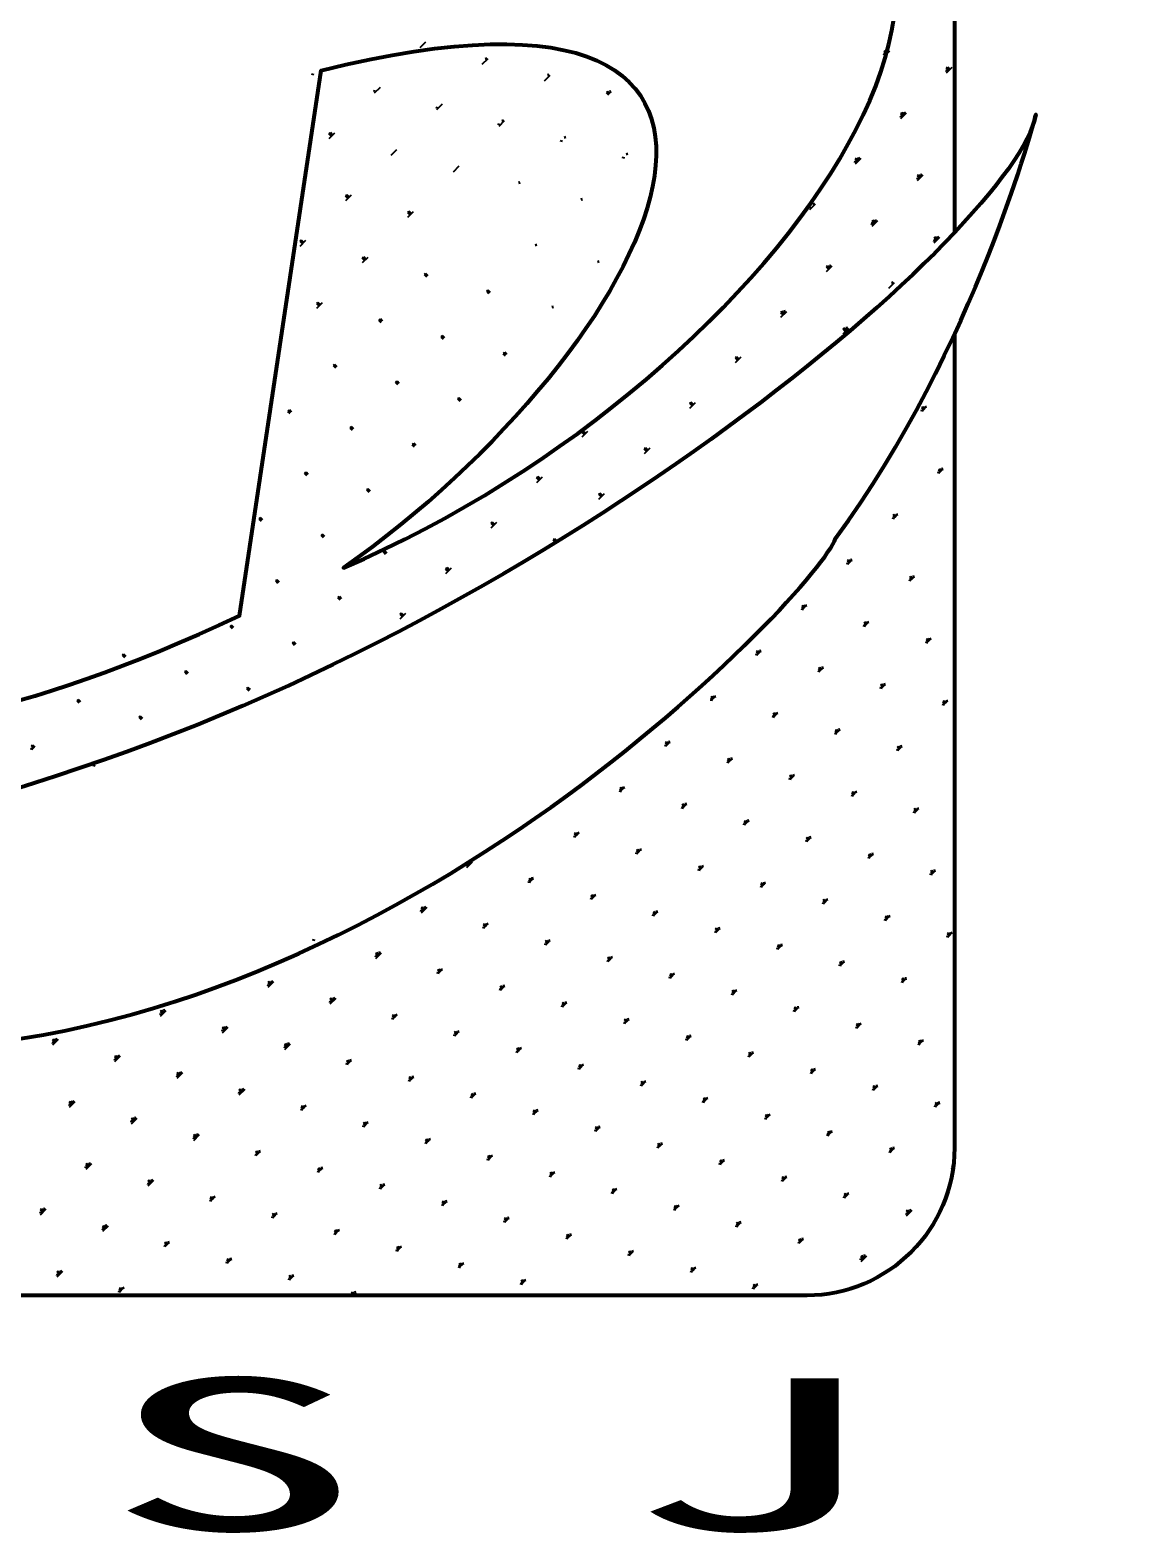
# Model space of a CAD drawing. Extents: x 54907 to 703237, y -798661 to -546661.
# Drawn here: x 250323 to 251933, y -740946 to -738738 of the extents above; entities that cross this region are included whole.
import ezdxf

# ---------------------------------------------------------------- set-up
doc = ezdxf.new("R2010")
doc.units = 0
doc.header["$LTSCALE"] = 1000
doc.header["$MEASUREMENT"] = 0
doc.layers.add('PUB_TITLE', color=4, linetype='Continuous')
doc.styles.add('STYLE1', font='simhei.ttf', dxfattribs={"width": 0.8})

msp = doc.modelspace()

# ---------------------------------------------------------------- linework, layer by layer
at = {"layer": 'PUB_TITLE', "color": 4}
for p, q in [((250895.2, -738763.8), (250903.6, -738755.5)), ((250986.5, -738788.3), (250994.9, -738779.9)), ((250992.8, -738782), (250991.8, -738778.4)), ((251578.6, -738774.8), (251575, -738773.9)), ((251579.7, -738773.8), (251576.3, -738770.5)), ((251580.7, -738772.8), (251576.6, -738768.6)), ((251581.8, -738771.7), (251578.4, -738768.4)), ((251579.6, -738773.9), (251584.9, -738768.6)), ((251582.8, -738770.7), (251581.8, -738767)), ((250739.2, -738804.1), (250735.6, -738803.1)), ((251077.8, -738812.7), (251086.1, -738804.4)), ((251084.1, -738806.5), (251083.1, -738802.8)), ((251669.9, -738799.3), (251666.3, -738798.3)), ((251671, -738798.3), (251667.6, -738794.9)), ((251672, -738797.2), (251667.8, -738793)), ((251667.8, -738801.4), (251676.2, -738793)), ((251673.1, -738796.2), (251669.7, -738792.8)), ((250830.5, -738828.6), (250826.8, -738827.6)), ((250828.4, -738830.6), (250836.8, -738822.3)), ((251173.2, -738833), (251169.1, -738828.8)), ((251174.3, -738832), (251170.9, -738828.6)), ((251175.3, -738830.9), (251174.4, -738827.3)), ((250919.7, -738855.1), (250928, -738846.7)), ((251172.2, -738834.1), (251168.9, -738830.7)), ((250921.8, -738853), (250918.1, -738852)), ((251011, -738879.6), (251019.3, -738871.2)), ((251017.2, -738873.3), (251016.3, -738869.6)), ((251603.1, -738866.1), (251599.4, -738865.1)), ((251604.1, -738865.1), (251600.8, -738861.7)), ((251605.2, -738864), (251601, -738859.9)), ((251601, -738868.2), (251609.4, -738859.9)), ((251606.2, -738863), (251602.9, -738859.6)), ((251607.3, -738861.9), (251606.3, -738858.3)), ((250764.7, -738894.3), (250761.4, -738891)), ((250765.8, -738893.3), (250761.6, -738889.1)), ((250761.6, -738897.5), (250769.9, -738889.1)), ((250766.8, -738892.2), (250763.5, -738888.9)), ((251013.1, -738877.5), (251009.4, -738876.5)), ((251108.5, -738897.8), (251107.5, -738894.1)), ((250852.9, -738921.9), (250861.2, -738913.6)), ((251104.3, -738901.9), (251100.7, -738901)), ((250944.1, -738946.4), (250952.5, -738938)), ((251195.6, -738926.4), (251192, -738925.4)), ((251199.8, -738922.2), (251198.8, -738918.6)), ((251536.3, -738932.9), (251532.6, -738932)), ((251537.3, -738931.9), (251534, -738928.6)), ((251538.4, -738930.9), (251534.2, -738926.7)), ((251534.2, -738935), (251542.5, -738926.7)), ((251539.4, -738929.8), (251536.1, -738926.5)), ((251540.5, -738928.8), (251539.5, -738925.1)), ((251041.7, -738964.6), (251040.7, -738960.9)), ((251627.6, -738957.4), (251623.9, -738956.4)), ((251628.6, -738956.4), (251625.3, -738953)), ((251629.6, -738955.3), (251625.5, -738951.1)), ((251625.5, -738959.5), (251633.8, -738951.1)), ((251630.7, -738954.3), (251627.3, -738950.9)), ((251631.7, -738953.2), (251630.8, -738949.6)), ((250789.2, -738985.6), (250785.8, -738982.3)), ((250790.2, -738984.6), (250786, -738980.4)), ((250786, -738988.7), (250794.4, -738980.4)), ((250791.3, -738983.5), (250787.9, -738980.2)), ((250881.5, -739009), (250877.3, -739004.8)), ((250877.3, -739013.2), (250885.7, -739004.8)), ((250882.5, -739008), (250879.2, -739004.6)), ((251133, -738989), (251132, -738985.4)), ((251469.5, -738999.8), (251465.8, -738998.8)), ((251467.4, -739001.9), (251475.7, -738993.5)), ((251473.6, -738995.6), (251472.7, -738991.9)), ((250880.5, -739010.1), (250877.1, -739006.7)), ((251560.7, -739024.2), (251557.1, -739023.2)), ((251561.8, -739023.2), (251558.4, -739019.8)), ((251562.8, -739022.1), (251558.6, -739018)), ((251558.6, -739026.3), (251567, -739018)), ((251563.9, -739021.1), (251560.5, -739017.7)), ((251564.9, -739020), (251563.9, -739016.4)), ((250722.4, -739052.4), (250719, -739049.1)), ((250723.4, -739051.4), (250719.2, -739047.2)), ((250719.2, -739055.6), (250727.6, -739047.2)), ((250724.4, -739050.3), (250721.1, -739047)), ((251652, -739048.7), (251648.4, -739047.7)), ((251653.1, -739047.6), (251649.7, -739044.3)), ((251654.1, -739046.6), (251649.9, -739042.4)), ((251649.9, -739050.8), (251658.3, -739042.4)), ((251655.1, -739045.5), (251651.8, -739042.2)), ((251656.2, -739044.5), (251655.2, -739040.9)), ((250814.7, -739075.8), (250810.5, -739071.7)), ((250810.5, -739080), (250818.9, -739071.7)), ((250815.7, -739074.8), (250812.4, -739071.5)), ((251066.1, -739055.9), (251065.2, -739052.2)), ((250813.6, -739076.9), (250810.3, -739073.6)), ((251157.4, -739080.3), (251156.5, -739076.7)), ((251495, -739090), (251491.6, -739086.7)), ((251496, -739089), (251491.8, -739084.8)), ((251491.8, -739093.1), (251500.2, -739084.8)), ((251497, -739087.9), (251493.7, -739084.6)), ((251498.1, -739086.9), (251497.1, -739083.2)), ((250904.9, -739101.3), (250901.6, -739098)), ((250906, -739100.3), (250901.8, -739096.1)), ((250907, -739099.3), (250903.7, -739095.9)), ((251583.1, -739117.6), (251591.5, -739109.2)), ((251589.4, -739111.3), (251588.4, -739107.7)), ((250996.2, -739125.8), (250992.9, -739122.5)), ((250997.2, -739124.8), (250993.1, -739120.6)), ((250998.3, -739123.7), (250994.9, -739120.4)), ((250746.8, -739143.7), (250743.5, -739140.4)), ((250747.9, -739142.7), (250743.7, -739138.5)), ((250743.7, -739146.8), (250752, -739138.5)), ((250748.9, -739141.6), (250745.6, -739138.3)), ((251090.6, -739147.1), (251089.6, -739143.5)), ((251428.1, -739156.8), (251424.8, -739153.5)), ((251429.2, -739155.8), (251425, -739151.6)), ((251425, -739160), (251433.4, -739151.6)), ((251430.2, -739154.7), (251426.9, -739151.4)), ((251431.3, -739153.7), (251430.3, -739150)), ((250838.1, -739168.2), (250834.8, -739164.8)), ((250839.1, -739167.1), (250835, -739163)), ((250840.2, -739166.1), (250836.8, -739162.7)), ((251519.4, -739181.3), (251516.1, -739177.9)), ((251520.5, -739180.2), (251516.3, -739176.1)), ((251516.3, -739184.4), (251524.6, -739176.1)), ((251521.5, -739179.2), (251518.2, -739175.8)), ((251522.5, -739178.1), (251521.6, -739174.5)), ((250929.4, -739192.6), (250926, -739189.3)), ((250930.4, -739191.6), (250926.2, -739187.4)), ((250931.5, -739190.5), (250928.1, -739187.2)), ((251020.7, -739217.1), (251017.3, -739213.7)), ((251021.7, -739216), (251017.5, -739211.9)), ((251022.7, -739215), (251019.4, -739211.7)), ((251361.3, -739223.6), (251358, -739220.3)), ((251362.4, -739222.6), (251358.2, -739218.4)), ((251358.2, -739226.8), (251366.5, -739218.4)), ((251363.4, -739221.6), (251360.1, -739218.2)), ((250771.3, -739235), (250767.9, -739231.7)), ((250772.3, -739233.9), (250768.1, -739229.8)), ((250773.4, -739232.9), (250770, -739229.6)), ((250862.6, -739259.5), (250859.2, -739256.1)), ((250863.6, -739258.4), (250859.4, -739254.2)), ((250864.6, -739257.4), (250861.3, -739254)), ((250953.8, -739283.9), (250950.5, -739280.6)), ((250954.9, -739282.9), (250950.7, -739278.7)), ((250955.9, -739281.8), (250952.6, -739278.5)), ((251294.5, -739290.5), (251291.2, -739287.1)), ((251295.5, -739289.4), (251291.4, -739285.2)), ((251291.4, -739293.6), (251299.7, -739285.2)), ((251296.6, -739288.4), (251293.2, -739285)), ((251636.2, -739296), (251632, -739291.8)), ((251637.2, -739294.9), (251633.9, -739291.6)), ((251638.3, -739293.9), (251637.3, -739290.2)), ((250704.4, -739301.8), (250701.1, -739298.5)), ((250705.5, -739300.8), (250701.3, -739296.6)), ((250706.5, -739299.7), (250703.2, -739296.4)), ((251634.1, -739298.1), (251630.5, -739297.1)), ((251635.2, -739297), (251631.8, -739293.7)), ((250795.7, -739326.3), (250792.4, -739322.9)), ((250796.8, -739325.2), (250792.6, -739321.1)), ((250797.8, -739324.2), (250794.5, -739320.8)), ((251136.4, -739332.8), (251133.1, -739329.5)), ((251137.4, -739331.8), (251133.3, -739327.6)), ((251133.3, -739336), (251141.6, -739327.6)), ((251138.5, -739330.7), (251135.1, -739327.4)), ((250887, -739350.7), (250883.7, -739347.4)), ((250888.1, -739349.7), (250883.9, -739345.5)), ((250889.1, -739348.6), (250885.8, -739345.3)), ((251227.7, -739357.3), (251224.3, -739353.9)), ((251228.7, -739356.2), (251224.5, -739352.1)), ((251224.5, -739360.4), (251232.9, -739352.1)), ((251229.8, -739355.2), (251226.4, -739351.9)), ((250728.9, -739393.1), (250725.6, -739389.8)), ((250730, -739392.1), (250725.8, -739387.9)), ((250731, -739391), (250727.7, -739387.7)), ((251069.6, -739399.6), (251066.2, -739396.3)), ((251070.6, -739398.6), (251066.4, -739394.4)), ((251066.4, -739402.8), (251074.8, -739394.4)), ((251071.7, -739397.6), (251068.3, -739394.2)), ((251658.6, -739389.3), (251654.9, -739388.4)), ((251659.6, -739388.3), (251656.3, -739385)), ((251660.7, -739387.3), (251656.5, -739383.1)), ((251661.7, -739386.2), (251658.4, -739382.9)), ((251662.7, -739385.2), (251661.8, -739381.5)), ((250820.2, -739417.6), (250816.8, -739414.2)), ((250821.2, -739416.5), (250817.1, -739412.3)), ((250822.3, -739415.5), (250818.9, -739412.1)), ((251160.8, -739424.1), (251157.5, -739420.8)), ((251161.9, -739423.1), (251157.7, -739418.9)), ((251157.7, -739427.2), (251166.1, -739418.9)), ((251162.9, -739422), (251159.6, -739418.7)), ((250662.1, -739459.9), (250658.7, -739456.6)), ((250663.1, -739458.9), (250659, -739454.7)), ((250664.2, -739457.8), (250660.8, -739454.5)), ((251002.7, -739466.5), (250999.4, -739463.1)), ((251003.8, -739465.4), (250999.6, -739461.2)), ((250999.6, -739469.6), (251008, -739461.2)), ((251004.8, -739464.4), (251001.5, -739461)), ((251591.7, -739456.2), (251588.1, -739455.2)), ((251592.8, -739455.1), (251589.5, -739451.8)), ((251593.8, -739454.1), (251589.7, -739449.9)), ((251594.9, -739453), (251591.5, -739449.7)), ((251595.9, -739452), (251594.9, -739448.3)), ((250753.4, -739484.4), (250750, -739481)), ((250754.4, -739483.3), (250750.2, -739479.2)), ((250755.5, -739482.3), (250752.1, -739478.9)), ((251094, -739490.9), (251090.7, -739487.6)), ((251095.1, -739489.9), (251090.9, -739485.7)), ((251090.9, -739494.1), (251099.2, -739485.7)), ((251096.1, -739488.8), (251092.8, -739485.5)), ((251679.7, -739479.7), (251679.4, -739479.6)), ((250844.6, -739508.8), (250841.3, -739505.5)), ((250845.7, -739507.8), (250841.5, -739503.6)), ((250846.7, -739506.7), (250843.4, -739503.4)), ((250935.9, -739533.3), (250932.6, -739530)), ((250937, -739532.2), (250932.8, -739528.1)), ((250932.8, -739536.4), (250941.1, -739528.1)), ((250938, -739531.2), (250934.7, -739527.9)), ((251524.9, -739523), (251521.3, -739522)), ((251526, -739521.9), (251522.6, -739518.6)), ((251527, -739520.9), (251522.8, -739516.7)), ((251528.1, -739519.9), (251524.7, -739516.5)), ((251529.1, -739518.8), (251528.1, -739515.2)), ((250686.5, -739551.2), (250683.2, -739547.9)), ((250687.6, -739550.2), (250683.4, -739546)), ((250688.6, -739549.1), (250685.3, -739545.8)), ((251616.2, -739547.4), (251612.6, -739546.5)), ((251617.2, -739546.4), (251613.9, -739543.1)), ((251618.3, -739545.4), (251614.1, -739541.2)), ((251619.3, -739544.3), (251616, -739541)), ((251620.4, -739543.3), (251619.4, -739539.6)), ((250777.8, -739575.7), (250774.5, -739572.3)), ((250778.9, -739574.6), (250774.7, -739570.4)), ((250779.9, -739573.6), (250776.6, -739570.2)), ((250869.1, -739600.1), (250865.8, -739596.8)), ((250870.1, -739599.1), (250866, -739594.9)), ((250866, -739603.2), (250874.3, -739594.9)), ((250871.2, -739598), (250867.9, -739594.7)), ((251458.1, -739589.8), (251454.5, -739588.8)), ((251459.1, -739588.8), (251455.8, -739585.4)), ((251460.2, -739587.7), (251456, -739583.5)), ((251461.2, -739586.7), (251457.9, -739583.3)), ((251462.3, -739585.6), (251461.3, -739582)), ((250619.7, -739618), (250616.4, -739614.7)), ((250620.8, -739617), (250616.6, -739612.8)), ((250621.8, -739615.9), (250618.5, -739612.6)), ((251549.4, -739614.3), (251545.7, -739613.3)), ((251550.4, -739613.2), (251547.1, -739609.9)), ((251551.5, -739612.2), (251547.3, -739608)), ((251552.5, -739611.1), (251549.2, -739607.8)), ((251553.6, -739610.1), (251552.6, -739606.4)), ((250711, -739642.5), (250707.7, -739639.1)), ((250712, -739641.4), (250707.9, -739637.3)), ((250713.1, -739640.4), (250709.8, -739637)), ((251640.7, -739638.7), (251637, -739637.7)), ((251641.7, -739637.7), (251638.4, -739634.3)), ((251642.8, -739636.6), (251638.6, -739632.5)), ((251643.8, -739635.6), (251640.5, -739632.2)), ((251644.8, -739634.5), (251643.9, -739630.9)), ((250461.6, -739660.4), (250458.3, -739657)), ((250462.7, -739659.3), (250458.5, -739655.2)), ((250463.7, -739658.3), (250460.4, -739655)), ((251391.3, -739656.6), (251387.6, -739655.6)), ((251392.3, -739655.6), (251389, -739652.2)), ((251393.4, -739654.5), (251389.2, -739650.4)), ((251394.4, -739653.5), (251391.1, -739650.2)), ((251395.5, -739652.5), (251394.5, -739648.8)), ((250552.9, -739684.8), (250549.6, -739681.5)), ((250553.9, -739683.8), (250549.8, -739679.6)), ((250555, -739682.8), (250551.6, -739679.4)), ((251482.6, -739681.1), (251478.9, -739680.1)), ((251483.6, -739680), (251480.3, -739676.7)), ((251484.7, -739679), (251480.5, -739674.8)), ((251485.7, -739678), (251482.4, -739674.6)), ((251486.7, -739676.9), (251485.8, -739673.3)), ((250644.2, -739709.3), (250640.8, -739706)), ((250645.2, -739708.3), (250641, -739704.1)), ((250646.3, -739707.2), (250642.9, -739703.9)), ((251573.8, -739705.5), (251570.2, -739704.6)), ((251574.9, -739704.5), (251571.5, -739701.2)), ((251575.9, -739703.5), (251571.8, -739699.3)), ((251577, -739702.4), (251573.6, -739699.1)), ((251578, -739701.4), (251577, -739697.7)), ((250394.8, -739727.2), (250391.5, -739723.9)), ((250395.8, -739726.2), (250391.7, -739722)), ((250396.9, -739725.1), (250393.5, -739721.8)), ((251324.5, -739723.4), (251320.8, -739722.5)), ((251325.5, -739722.4), (251322.2, -739719.1)), ((251326.5, -739721.4), (251322.4, -739717.2)), ((251327.6, -739720.3), (251324.3, -739717)), ((251328.6, -739719.3), (251327.7, -739715.6)), ((251665.1, -739730), (251661.5, -739729)), ((251666.2, -739729), (251662.8, -739725.6)), ((251667.2, -739727.9), (251663, -739723.7)), ((251668.3, -739726.9), (251664.9, -739723.5)), ((251669.3, -739725.8), (251668.3, -739722.2)), ((250486.1, -739751.7), (250482.7, -739748.3)), ((250487.1, -739750.6), (250482.9, -739746.4)), ((250488.2, -739749.6), (250484.8, -739746.2)), ((251415.7, -739747.9), (251412.1, -739746.9)), ((251416.8, -739746.9), (251413.4, -739743.5)), ((251417.8, -739745.8), (251413.7, -739741.6)), ((251418.9, -739744.8), (251415.5, -739741.4)), ((251419.9, -739743.7), (251418.9, -739740.1)), ((251507, -739772.4), (251503.4, -739771.4)), ((251508.1, -739771.3), (251504.7, -739768)), ((251509.1, -739770.3), (251504.9, -739766.1)), ((251510.2, -739769.2), (251506.8, -739765.9)), ((251511.2, -739768.2), (251510.2, -739764.5)), ((250326.9, -739795.1), (250323.3, -739794.1)), ((250328, -739794), (250324.6, -739790.7)), ((250329, -739793), (250324.8, -739788.8)), ((250330.1, -739791.9), (250326.7, -739788.6)), ((251257.6, -739790.3), (251254, -739789.3)), ((251258.7, -739789.2), (251255.3, -739785.9)), ((251259.7, -739788.2), (251255.6, -739784)), ((251260.8, -739787.1), (251257.4, -739783.8)), ((251261.8, -739786.1), (251260.8, -739782.4)), ((251598.3, -739796.8), (251594.6, -739795.8)), ((251599.3, -739795.8), (251596, -739792.4)), ((251600.4, -739794.7), (251596.2, -739790.6)), ((251601.4, -739793.7), (251598.1, -739790.4)), ((251602.5, -739792.6), (251601.5, -739789)), ((250418.2, -739819.5), (250414.6, -739818.5)), ((250416.4, -739815.6), (250415.9, -739815.1)), ((250417.9, -739815.1), (250416.1, -739813.3)), ((250419.5, -739814.5), (250418, -739813.1)), ((251348.9, -739814.7), (251345.3, -739813.8)), ((251350, -739813.7), (251346.6, -739810.3)), ((251351, -739812.6), (251346.8, -739808.5)), ((251352.1, -739811.6), (251348.7, -739808.3)), ((251353.1, -739810.6), (251352.1, -739806.9)), ((251440.2, -739839.2), (251436.5, -739838.2)), ((251441.2, -739838.1), (251437.9, -739834.8)), ((251442.3, -739837.1), (251438.1, -739832.9)), ((251443.3, -739836.1), (251440, -739832.7)), ((251444.4, -739835), (251443.4, -739831.4)), ((251190.8, -739857.1), (251187.2, -739856.1)), ((251191.9, -739856), (251188.5, -739852.7)), ((251192.9, -739855), (251188.7, -739850.8)), ((251194, -739854), (251190.6, -739850.6)), ((251195, -739852.9), (251194, -739849.3)), ((251531.5, -739863.6), (251527.8, -739862.7)), ((251532.5, -739862.6), (251529.2, -739859.3)), ((251533.6, -739861.6), (251529.4, -739857.4)), ((251534.6, -739860.5), (251531.3, -739857.2)), ((251535.7, -739859.5), (251534.7, -739855.8)), ((251282.1, -739881.6), (251278.4, -739880.6)), ((251283.1, -739880.5), (251279.8, -739877.2)), ((251284.2, -739879.5), (251280, -739875.3)), ((251285.2, -739878.4), (251281.9, -739875.1)), ((251286.3, -739877.4), (251285.3, -739873.7)), ((251622.8, -739888.1), (251619.1, -739887.1)), ((251623.8, -739887.1), (251620.5, -739883.7)), ((251624.8, -739886), (251620.7, -739881.8)), ((251625.9, -739885), (251622.6, -739881.6)), ((251626.9, -739883.9), (251626, -739880.3)), ((251373.4, -739906), (251369.7, -739905)), ((251374.4, -739905), (251371.1, -739901.6)), ((251375.5, -739903.9), (251371.3, -739899.7)), ((251376.5, -739902.9), (251373.2, -739899.5)), ((251377.6, -739901.8), (251376.6, -739898.2)), ((251124, -739923.9), (251120.3, -739922.9)), ((251125, -739922.9), (251121.7, -739919.5)), ((251126.1, -739921.8), (251121.9, -739917.6)), ((251127.1, -739920.8), (251123.8, -739917.4)), ((251128.2, -739919.7), (251127.2, -739916.1)), ((251464.7, -739930.5), (251461, -739929.5)), ((251465.7, -739929.4), (251462.4, -739926.1)), ((251466.7, -739928.4), (251462.6, -739924.2)), ((251467.8, -739927.3), (251464.4, -739924)), ((251468.8, -739926.3), (251467.9, -739922.6)), ((251215.3, -739948.4), (251211.6, -739947.4)), ((251216.3, -739947.3), (251213, -739944)), ((251217.4, -739946.3), (251213.2, -739942.1)), ((251218.4, -739945.2), (251215.1, -739941.9)), ((251219.5, -739944.2), (251218.5, -739940.5)), ((251555.9, -739954.9), (251552.3, -739953.9)), ((251557, -739953.9), (251553.6, -739950.5)), ((251558, -739952.8), (251553.8, -739948.7)), ((251559.1, -739951.8), (251555.7, -739948.5)), ((251560.1, -739950.7), (251559.1, -739947.1)), ((250965.9, -739966.3), (250962.2, -739965.3)), ((250963.8, -739968.4), (250972.2, -739960)), ((250966.9, -739965.2), (250963.9, -739962.2)), ((250968, -739964.2), (250965.2, -739961.4)), ((250969, -739963.1), (250966.5, -739960.6)), ((250970.1, -739962.1), (250969.2, -739958.9)), ((251306.6, -739972.8), (251302.9, -739971.9)), ((251307.6, -739971.8), (251304.3, -739968.4)), ((251308.6, -739970.7), (251304.5, -739966.6)), ((251309.7, -739969.7), (251306.3, -739966.4)), ((251310.7, -739968.7), (251309.8, -739965)), ((251648.3, -739978.3), (251644.9, -739975)), ((251649.3, -739977.3), (251645.1, -739973.1)), ((251650.4, -739976.3), (251647, -739972.9)), ((251651.4, -739975.2), (251650.4, -739971.6)), ((251057.2, -739990.7), (251053.5, -739989.8)), ((251058.2, -739989.7), (251054.9, -739986.4)), ((251059.3, -739988.6), (251055.1, -739984.5)), ((251060.3, -739987.6), (251057, -739984.3)), ((251061.4, -739986.6), (251060.4, -739982.9)), ((251397.8, -739997.3), (251394.2, -739996.3)), ((251398.9, -739996.2), (251395.5, -739992.9)), ((251399.9, -739995.2), (251395.7, -739991)), ((251401, -739994.2), (251397.6, -739990.8)), ((251402, -739993.1), (251401, -739989.5)), ((251647.2, -739979.4), (251643.6, -739978.4)), ((251148.5, -740015.2), (251144.8, -740014.2)), ((251149.5, -740014.1), (251146.2, -740010.8)), ((251150.5, -740013.1), (251146.4, -740008.9)), ((251151.6, -740012.1), (251148.2, -740008.7)), ((251152.6, -740011), (251151.7, -740007.4)), ((251489.1, -740021.7), (251485.5, -740020.8)), ((251490.2, -740020.7), (251486.8, -740017.4)), ((251491.2, -740019.7), (251487, -740015.5)), ((251492.2, -740018.6), (251488.9, -740015.3)), ((251493.3, -740017.6), (251492.3, -740013.9)), ((250899.1, -740033.1), (250895.4, -740032.1)), ((250900.1, -740032.1), (250896.8, -740028.7)), ((250901.2, -740031), (250897, -740026.8)), ((250897, -740035.2), (250905.3, -740026.8)), ((250902.2, -740030), (250898.9, -740026.6)), ((250903.2, -740028.9), (250902.3, -740025.3)), ((251239.7, -740039.7), (251236.1, -740038.7)), ((251240.8, -740038.6), (251237.4, -740035.3)), ((251241.8, -740037.6), (251237.6, -740033.4)), ((251242.9, -740036.5), (251239.5, -740033.2)), ((251243.9, -740035.5), (251242.9, -740031.8)), ((251581.4, -740045.2), (251578.1, -740041.8)), ((251582.5, -740044.1), (251578.3, -740039.9)), ((251583.5, -740043.1), (251580.2, -740039.7)), ((251584.6, -740042), (251583.6, -740038.4)), ((250990.4, -740057.6), (250986.7, -740056.6)), ((250991.4, -740056.5), (250988.1, -740053.2)), ((250992.4, -740055.5), (250988.3, -740051.3)), ((250993.5, -740054.4), (250990.1, -740051.1)), ((250994.5, -740053.4), (250993.6, -740049.7)), ((251331, -740064.1), (251327.4, -740063.1)), ((251332.1, -740063.1), (251328.7, -740059.7)), ((251333.1, -740062), (251328.9, -740057.8)), ((251334.1, -740061), (251330.8, -740057.6)), ((251335.2, -740059.9), (251334.2, -740056.3)), ((251580.4, -740046.2), (251576.7, -740045.2)), ((251673.8, -740068.6), (251669.6, -740064.4)), ((251674.8, -740067.5), (251671.5, -740064.2)), ((251675.9, -740066.5), (251674.9, -740062.8)), ((250741, -740075.5), (250737.3, -740074.5)), ((251081.6, -740082), (251078, -740081)), ((251082.7, -740081), (251079.3, -740077.6)), ((251083.7, -740079.9), (251079.5, -740075.8)), ((251084.8, -740078.9), (251081.4, -740075.5)), ((251085.8, -740077.8), (251084.8, -740074.2)), ((251423.3, -740087.5), (251420, -740084.2)), ((251424.4, -740086.5), (251420.2, -740082.3)), ((251425.4, -740085.4), (251422.1, -740082.1)), ((251426.5, -740084.4), (251425.5, -740080.7)), ((251671.7, -740070.7), (251668, -740069.7)), ((251672.7, -740069.6), (251669.4, -740066.3)), ((250832.3, -740099.9), (250828.6, -740098.9)), ((250833.3, -740098.9), (250830, -740095.5)), ((250834.3, -740097.8), (250830.2, -740093.7)), ((250830.2, -740102), (250838.5, -740093.7)), ((250835.4, -740096.8), (250832, -740093.4)), ((250836.4, -740095.7), (250835.4, -740092.1)), ((251172.9, -740106.5), (251169.3, -740105.5)), ((251174, -740105.4), (251170.6, -740102.1)), ((251175, -740104.4), (251170.8, -740100.2)), ((251176, -740103.3), (251172.7, -740100)), ((251177.1, -740102.3), (251176.1, -740098.6)), ((251422.3, -740088.6), (251418.6, -740087.6)), ((251514.6, -740112), (251511.3, -740108.6)), ((251515.7, -740110.9), (251511.5, -740106.8)), ((251516.7, -740109.9), (251513.4, -740106.6)), ((251517.8, -740108.9), (251516.8, -740105.2)), ((250923.5, -740124.4), (250919.9, -740123.4)), ((250924.6, -740123.3), (250921.2, -740120)), ((250925.6, -740122.3), (250921.4, -740118.1)), ((250926.7, -740121.2), (250923.3, -740117.9)), ((250927.7, -740120.2), (250926.7, -740116.6)), ((251264.2, -740130.9), (251260.5, -740130)), ((251265.2, -740129.9), (251261.9, -740126.5)), ((251266.3, -740128.8), (251262.1, -740124.7)), ((251267.3, -740127.8), (251264, -740124.5)), ((251268.4, -740126.8), (251267.4, -740123.1)), ((251513.6, -740113), (251509.9, -740112)), ((251606.9, -740135.4), (251602.8, -740131.2)), ((251608, -740134.4), (251604.6, -740131)), ((251609, -740133.3), (251608.1, -740129.7)), ((250674.1, -740142.3), (250670.5, -740141.3)), ((250675.2, -740141.2), (250671.9, -740137.9)), ((250676.2, -740140.2), (250672.1, -740136)), ((250672.1, -740144.4), (250680.4, -740136)), ((250677.3, -740139.2), (250673.9, -740135.8)), ((250678.3, -740138.1), (250677.3, -740134.5)), ((251014.8, -740148.8), (251011.2, -740147.9)), ((251015.9, -740147.8), (251012.5, -740144.5)), ((251016.9, -740146.7), (251012.7, -740142.6)), ((251017.9, -740145.7), (251014.6, -740142.4)), ((251019, -740144.7), (251018, -740141)), ((251356.5, -740154.3), (251353.2, -740151)), ((251357.6, -740153.3), (251353.4, -740149.1)), ((251358.6, -740152.3), (251355.3, -740148.9)), ((251359.6, -740151.2), (251358.7, -740147.6)), ((251604.9, -740137.5), (251601.2, -740136.5)), ((251605.9, -740136.4), (251602.6, -740133.1)), ((250765.4, -740166.7), (250761.8, -740165.8)), ((250766.5, -740165.7), (250763.1, -740162.4)), ((250767.5, -740164.7), (250763.3, -740160.5)), ((250763.3, -740168.8), (250771.7, -740160.5)), ((250768.6, -740163.6), (250765.2, -740160.3)), ((250769.6, -740162.6), (250768.6, -740158.9)), ((251106.1, -740173.3), (251102.4, -740172.3)), ((251107.1, -740172.3), (251103.8, -740168.9)), ((251108.2, -740171.2), (251104, -740167)), ((251109.2, -740170.2), (251105.9, -740166.8)), ((251110.3, -740169.1), (251109.3, -740165.5)), ((251355.5, -740155.4), (251351.8, -740154.4)), ((251447.8, -740178.8), (251444.5, -740175.5)), ((251448.8, -740177.8), (251444.7, -740173.6)), ((251449.9, -740176.7), (251446.5, -740173.4)), ((251450.9, -740175.7), (251450, -740172)), ((250516, -740184.6), (250512.4, -740183.7)), ((250517.1, -740183.6), (250513.8, -740180.3)), ((250518.1, -740182.6), (250514, -740178.4)), ((250514, -740186.7), (250522.3, -740178.4)), ((250519.2, -740181.5), (250515.8, -740178.2)), ((250520.2, -740180.5), (250519.2, -740176.8)), ((250856.7, -740191.2), (250853.1, -740190.2)), ((250857.8, -740190.2), (250854.4, -740186.8)), ((250858.8, -740189.1), (250854.6, -740184.9)), ((250859.8, -740188.1), (250856.5, -740184.7)), ((250860.9, -740187), (250859.9, -740183.4)), ((251197.4, -740197.8), (251193.7, -740196.8)), ((251198.4, -740196.7), (251195.1, -740193.4)), ((251199.5, -740195.7), (251195.3, -740191.5)), ((251200.5, -740194.6), (251197.2, -740191.3)), ((251201.5, -740193.6), (251200.6, -740189.9)), ((251446.8, -740179.8), (251443.1, -740178.9)), ((251542.2, -740200.1), (251541.2, -740196.5)), ((250362.1, -740222.8), (250361.1, -740219.2)), ((250607.3, -740209.1), (250603.7, -740208.1)), ((250608.4, -740208.1), (250605, -740204.7)), ((250609.4, -740207), (250605.2, -740202.8)), ((250605.2, -740211.2), (250613.6, -740202.8)), ((250610.5, -740206), (250607.1, -740202.6)), ((250611.5, -740204.9), (250610.5, -740201.3)), ((250948, -740215.7), (250944.3, -740214.7)), ((250949, -740214.6), (250945.7, -740211.3)), ((250950.1, -740213.6), (250945.9, -740209.4)), ((250951.1, -740212.5), (250947.8, -740209.2)), ((250952.2, -740211.5), (250951.2, -740207.8)), ((251289.7, -740221.2), (251286.4, -740217.8)), ((251290.7, -740220.1), (251286.6, -740215.9)), ((251291.8, -740219.1), (251288.4, -740215.7)), ((251292.8, -740218), (251291.8, -740214.4)), ((251538, -740204.3), (251534.4, -740203.3)), ((251539.1, -740203.3), (251535.7, -740199.9)), ((251540.1, -740202.2), (251535.9, -740198)), ((251541.2, -740201.2), (251537.8, -740197.8)), ((250357.9, -740227), (250354.3, -740226)), ((250359, -740226), (250355.6, -740222.6)), ((250360, -740224.9), (250355.9, -740220.7)), ((250355.9, -740229.1), (250364.2, -740220.7)), ((250361.1, -740223.9), (250357.7, -740220.5)), ((250698.6, -740233.6), (250695, -740232.6)), ((250699.7, -740232.5), (250696.3, -740229.2)), ((250700.7, -740231.5), (250696.5, -740227.3)), ((250696.5, -740235.7), (250704.9, -740227.3)), ((250701.7, -740230.4), (250698.4, -740227.1)), ((250702.8, -740229.4), (250701.8, -740225.7)), ((251039.3, -740240.1), (251035.6, -740239.1)), ((251040.3, -740239.1), (251037, -740235.7)), ((251041.4, -740238), (251037.2, -740233.9)), ((251042.4, -740237), (251039.1, -740233.6)), ((251043.4, -740235.9), (251042.5, -740232.3)), ((251288.7, -740222.2), (251285, -740221.2)), ((251382, -740244.6), (251377.8, -740240.4)), ((251383.1, -740243.5), (251379.7, -740240.2)), ((251384.1, -740242.5), (251383.1, -740238.8)), ((251629.3, -740228.8), (251625.7, -740227.8)), ((251630.4, -740227.7), (251627, -740224.4)), ((251631.4, -740226.7), (251627.2, -740222.5)), ((251632.4, -740225.6), (251629.1, -740222.3)), ((251633.5, -740224.6), (251632.5, -740220.9)), ((250449.2, -740251.5), (250445.6, -740250.5)), ((250450.3, -740250.4), (250446.9, -740247.1)), ((250451.3, -740249.4), (250447.1, -740245.2)), ((250447.1, -740253.6), (250455.5, -740245.2)), ((250452.4, -740248.3), (250449, -740245)), ((250453.4, -740247.3), (250452.4, -740243.6)), ((250789.9, -740258), (250786.2, -740257)), ((250790.9, -740257), (250787.6, -740253.6)), ((250792, -740255.9), (250787.8, -740251.8)), ((250793, -740254.9), (250789.7, -740251.5)), ((250794.1, -740253.8), (250793.1, -740250.2)), ((251130.5, -740264.6), (251126.9, -740263.6)), ((251131.6, -740263.5), (251128.3, -740260.2)), ((251132.6, -740262.5), (251128.5, -740258.3)), ((251133.7, -740261.4), (251130.3, -740258.1)), ((251134.7, -740260.4), (251133.7, -740256.7)), ((251379.9, -740246.7), (251376.3, -740245.7)), ((251381, -740245.6), (251377.6, -740242.3)), ((251475.4, -740267), (251474.4, -740263.3)), ((250540.5, -740275.9), (250536.9, -740274.9)), ((250541.6, -740274.9), (250538.2, -740271.5)), ((250542.6, -740273.8), (250538.4, -740269.7)), ((250538.4, -740278), (250546.8, -740269.7)), ((250543.6, -740272.8), (250540.3, -740269.5)), ((250544.7, -740271.8), (250543.7, -740268.1)), ((250881.2, -740282.5), (250877.5, -740281.5)), ((250882.2, -740281.4), (250878.9, -740278.1)), ((250883.3, -740280.4), (250879.1, -740276.2)), ((250884.3, -740279.3), (250881, -740276)), ((250885.3, -740278.3), (250884.4, -740274.7)), ((251222.9, -740288), (251219.5, -740284.6)), ((251223.9, -740286.9), (251219.7, -740282.8)), ((251225, -740285.9), (251221.6, -740282.6)), ((251226, -740284.9), (251225, -740281.2)), ((251471.2, -740271.1), (251467.6, -740270.2)), ((251472.3, -740270.1), (251468.9, -740266.7)), ((251473.3, -740269), (251469.1, -740264.9)), ((251474.3, -740268), (251471, -740264.7)), ((250631.8, -740300.4), (250628.1, -740299.4)), ((250632.8, -740299.3), (250629.5, -740296)), ((250633.9, -740298.3), (250629.7, -740294.1)), ((250629.7, -740302.5), (250638.1, -740294.1)), ((250634.9, -740297.3), (250631.6, -740293.9)), ((250636, -740296.2), (250635, -740292.6)), ((250972.4, -740306.9), (250968.8, -740306)), ((250973.5, -740305.9), (250970.2, -740302.6)), ((250974.5, -740304.9), (250970.4, -740300.7)), ((250975.6, -740303.8), (250972.2, -740300.5)), ((250976.6, -740302.8), (250975.6, -740299.1)), ((251221.8, -740289), (251218.2, -740288.1)), ((251315.2, -740311.4), (251311, -740307.2)), ((251316.2, -740310.4), (251312.9, -740307)), ((251317.3, -740309.3), (251316.3, -740305.7)), ((251562.5, -740295.6), (251558.8, -740294.6)), ((251563.5, -740294.5), (251560.2, -740291.2)), ((251564.6, -740293.5), (251560.4, -740289.3)), ((251565.6, -740292.5), (251562.3, -740289.1)), ((251566.7, -740291.4), (251565.7, -740287.8)), ((250382.4, -740318.3), (250378.8, -740317.3)), ((250383.4, -740317.2), (250380.1, -740313.9)), ((250384.5, -740316.2), (250380.3, -740312)), ((250380.3, -740320.4), (250388.7, -740312)), ((250385.5, -740315.2), (250382.2, -740311.8)), ((250386.6, -740314.1), (250385.6, -740310.5)), ((250723.1, -740324.8), (250719.4, -740323.9)), ((250724.1, -740323.8), (250720.8, -740320.5)), ((250725.2, -740322.8), (250721, -740318.6)), ((250726.2, -740321.7), (250722.9, -740318.4)), ((250727.2, -740320.7), (250726.3, -740317)), ((251064.8, -740330.4), (251061.4, -740327)), ((251065.8, -740329.3), (251061.6, -740325.1)), ((251066.9, -740328.3), (251063.5, -740324.9)), ((251067.9, -740327.2), (251066.9, -740323.6)), ((251313.1, -740313.5), (251309.5, -740312.5)), ((251314.2, -740312.4), (251310.8, -740309.1)), ((251653.8, -740320), (251650.1, -740319.1)), ((251654.8, -740319), (251651.5, -740315.7)), ((251655.9, -740318), (251651.7, -740313.8)), ((251656.9, -740316.9), (251653.6, -740313.6)), ((251657.9, -740315.9), (251657, -740312.2)), ((250473.7, -740342.7), (250470, -740341.8)), ((250474.7, -740341.7), (250471.4, -740338.4)), ((250475.8, -740340.7), (250471.6, -740336.5)), ((250471.6, -740344.8), (250479.9, -740336.5)), ((250476.8, -740339.6), (250473.5, -740336.3)), ((250477.9, -740338.6), (250476.9, -740334.9)), ((250814.3, -740349.3), (250810.7, -740348.3)), ((250815.4, -740348.3), (250812, -740344.9)), ((250816.4, -740347.2), (250812.3, -740343)), ((250817.5, -740346.2), (250814.1, -740342.8)), ((250818.5, -740345.1), (250817.5, -740341.5)), ((251063.7, -740331.4), (251060.1, -740330.4)), ((251156.1, -740354.8), (251152.7, -740351.5)), ((251157.1, -740353.8), (251152.9, -740349.6)), ((251158.1, -740352.7), (251154.8, -740349.4)), ((251159.2, -740351.7), (251158.2, -740348)), ((251404.4, -740338), (251400.7, -740337)), ((251405.4, -740336.9), (251402.1, -740333.6)), ((251406.5, -740335.9), (251402.3, -740331.7)), ((251407.5, -740334.8), (251404.2, -740331.5)), ((251408.6, -740333.8), (251407.6, -740330.1)), ((250565, -740367.2), (250561.3, -740366.2)), ((250566, -740366.2), (250562.7, -740362.8)), ((250567.1, -740365.1), (250562.9, -740360.9)), ((250562.9, -740369.3), (250571.2, -740360.9)), ((250568.1, -740364.1), (250564.8, -740360.7)), ((250569.1, -740363), (250568.2, -740359.4)), ((250905.6, -740373.8), (250902, -740372.8)), ((250906.7, -740372.7), (250903.3, -740369.4)), ((250907.7, -740371.7), (250903.5, -740367.5)), ((250908.8, -740370.6), (250905.4, -740367.3)), ((250909.8, -740369.6), (250908.8, -740365.9)), ((251155, -740355.9), (251151.4, -740354.9)), ((251248.4, -740378.2), (251244.2, -740374)), ((251249.4, -740377.2), (251246.1, -740373.8)), ((251250.5, -740376.1), (251249.5, -740372.5)), ((251495.7, -740362.4), (251492, -740361.4)), ((251496.7, -740361.4), (251493.4, -740358)), ((251497.8, -740360.3), (251493.6, -740356.1)), ((251498.8, -740359.3), (251495.5, -740355.9)), ((251499.8, -740358.2), (251498.9, -740354.6)), ((250656.2, -740391.7), (250652.6, -740390.7)), ((250657.3, -740390.6), (250653.9, -740387.3)), ((250658.3, -740389.6), (250654.2, -740385.4)), ((250659.4, -740388.5), (250656, -740385.2)), ((250660.4, -740387.5), (250659.4, -740383.8)), ((250998, -740397.2), (250994.6, -740393.8)), ((250999, -740396.1), (250994.8, -740392)), ((251000, -740395.1), (250996.7, -740391.7)), ((251001.1, -740394), (251000.1, -740390.4)), ((251246.3, -740380.3), (251242.6, -740379.3)), ((251247.3, -740379.3), (251244, -740375.9)), ((251586.9, -740386.9), (251583.3, -740385.9)), ((251588, -740385.8), (251584.7, -740382.5)), ((251589, -740384.8), (251584.9, -740380.6)), ((251590.1, -740383.7), (251586.7, -740380.4)), ((251591.1, -740382.7), (251590.1, -740379)), ((250406.9, -740409.6), (250403.2, -740408.6)), ((250407.9, -740408.5), (250404.6, -740405.2)), ((250409, -740407.5), (250404.8, -740403.3)), ((250404.8, -740411.7), (250413.1, -740403.3)), ((250410, -740406.4), (250406.7, -740403.1)), ((250411, -740405.4), (250410.1, -740401.7)), ((250747.5, -740416.1), (250743.9, -740415.1)), ((250748.6, -740415.1), (250745.2, -740411.7)), ((250749.6, -740414), (250745.4, -740409.9)), ((250750.7, -740413), (250747.3, -740409.6)), ((250751.7, -740411.9), (250750.7, -740408.3)), ((250996.9, -740398.2), (250993.3, -740397.2)), ((251089.2, -740421.6), (251085.9, -740418.3)), ((251090.3, -740420.6), (251086.1, -740416.4)), ((251091.3, -740419.5), (251088, -740416.2)), ((251092.4, -740418.5), (251091.4, -740414.8)), ((251337.6, -740404.8), (251333.9, -740403.8)), ((251338.6, -740403.7), (251335.3, -740400.4)), ((251339.7, -740402.7), (251335.5, -740398.5)), ((251340.7, -740401.6), (251337.4, -740398.3)), ((251341.7, -740400.6), (251340.8, -740396.9)), ((251677.5, -740411.1), (251674.6, -740410.3)), ((251677.9, -740408.9), (251675.9, -740406.9)), ((251678.1, -740407), (251676.1, -740405.1)), ((251676.1, -740413.4), (251677.4, -740412.2)), ((251678.3, -740405.2), (251678, -740404.9)), ((250498.1, -740434), (250494.5, -740433)), ((250499.2, -740433), (250495.8, -740429.6)), ((250500.2, -740431.9), (250496.1, -740427.8)), ((250496.1, -740436.1), (250504.4, -740427.8)), ((250501.3, -740430.9), (250497.9, -740427.6)), ((250502.3, -740429.9), (250501.3, -740426.2)), ((250838.8, -740440.6), (250835.2, -740439.6)), ((250839.8, -740439.5), (250836.5, -740436.2)), ((250840.9, -740438.5), (250836.7, -740434.3)), ((250841.9, -740437.4), (250838.6, -740434.1)), ((250843, -740436.4), (250842, -740432.8)), ((251088.2, -740422.7), (251084.5, -740421.7)), ((251183.6, -740443), (251182.7, -740439.3)), ((251428.8, -740429.2), (251425.2, -740428.3)), ((251429.9, -740428.2), (251426.6, -740424.8)), ((251430.9, -740427.1), (251426.8, -740423)), ((251432, -740426.1), (251428.6, -740422.8)), ((251433, -740425.1), (251432, -740421.4)), ((250589.4, -740458.5), (250585.8, -740457.5)), ((250590.5, -740457.4), (250587.1, -740454.1)), ((250591.5, -740456.4), (250587.3, -740452.2)), ((250592.6, -740455.4), (250589.2, -740452)), ((250593.6, -740454.3), (250592.6, -740450.7)), ((250931.1, -740464), (250927.8, -740460.7)), ((250932.2, -740463), (250928, -740458.8)), ((250933.2, -740461.9), (250929.9, -740458.6)), ((250934.3, -740460.9), (250933.3, -740457.2)), ((251179.5, -740447.1), (251175.8, -740446.2)), ((251180.5, -740446.1), (251177.2, -740442.8)), ((251181.6, -740445), (251177.4, -740440.9)), ((251182.6, -740444), (251179.3, -740440.7)), ((251520.1, -740453.7), (251516.5, -740452.7)), ((251521.2, -740452.6), (251517.8, -740449.3)), ((251522.2, -740451.6), (251518, -740447.4)), ((251523.3, -740450.6), (251519.9, -740447.2)), ((251524.3, -740449.5), (251523.3, -740445.9)), ((250340, -740476.4), (250336.4, -740475.4)), ((250341.1, -740475.3), (250337.7, -740472)), ((250342.1, -740474.3), (250338, -740470.1)), ((250338, -740478.5), (250346.3, -740470.1)), ((250343.2, -740473.3), (250339.8, -740469.9)), ((250344.2, -740472.2), (250343.2, -740468.6)), ((250680.7, -740482.9), (250677.1, -740482)), ((250681.7, -740481.9), (250678.4, -740478.6)), ((250682.8, -740480.9), (250678.6, -740476.7)), ((250683.8, -740479.8), (250680.5, -740476.5)), ((250684.9, -740478.8), (250683.9, -740475.1)), ((250930.1, -740465), (250926.4, -740464.1)), ((251023.5, -740487.4), (251019.3, -740483.2)), ((251024.5, -740486.4), (251021.2, -740483)), ((251025.5, -740485.3), (251024.6, -740481.7)), ((251270.7, -740471.6), (251267.1, -740470.6)), ((251271.8, -740470.5), (251268.4, -740467.2)), ((251272.8, -740469.5), (251268.7, -740465.3)), ((251273.9, -740468.5), (251270.5, -740465.1)), ((251274.9, -740467.4), (251273.9, -740463.8)), ((251611.4, -740478.1), (251607.8, -740477.2)), ((251612.5, -740477.1), (251609.1, -740473.8)), ((251613.5, -740476.1), (251609.3, -740471.9)), ((251609.3, -740480.2), (251617.7, -740471.9)), ((251614.5, -740475), (251611.2, -740471.7)), ((251615.6, -740474), (251614.6, -740470.3)), ((250431.3, -740500.8), (250427.7, -740499.9)), ((250432.4, -740499.8), (250429, -740496.5)), ((250433.4, -740498.8), (250429.2, -740494.6)), ((250429.2, -740502.9), (250437.6, -740494.6)), ((250434.5, -740497.7), (250431.1, -740494.4)), ((250435.5, -740496.7), (250434.5, -740493)), ((250772, -740507.4), (250768.3, -740506.4)), ((250773, -740506.4), (250769.7, -740503)), ((250774.1, -740505.3), (250769.9, -740501.1)), ((250775.1, -740504.3), (250771.8, -740500.9)), ((250776.2, -740503.2), (250775.2, -740499.6)), ((251021.4, -740489.5), (251017.7, -740488.5)), ((251022.4, -740488.5), (251019.1, -740485.1)), ((251116.8, -740509.8), (251115.8, -740506.1)), ((251362, -740496.1), (251358.4, -740495.1)), ((251363.1, -740495), (251359.7, -740491.7)), ((251364.1, -740494), (251359.9, -740489.8)), ((251365.2, -740492.9), (251361.8, -740489.6)), ((251366.2, -740491.9), (251365.2, -740488.2)), ((250522.6, -740525.3), (250519, -740524.3)), ((250523.6, -740524.3), (250520.3, -740520.9)), ((250524.7, -740523.2), (250520.5, -740519)), ((250525.7, -740522.2), (250522.4, -740518.8)), ((250526.8, -740521.1), (250525.8, -740517.5)), ((250864.3, -740530.8), (250861, -740527.5)), ((250865.4, -740529.8), (250861.2, -740525.6)), ((250866.4, -740528.7), (250863.1, -740525.4)), ((250867.4, -740527.7), (250866.5, -740524)), ((251112.6, -740514), (251109, -740513)), ((251113.7, -740512.9), (251110.3, -740509.6)), ((251114.7, -740511.9), (251110.6, -740507.7)), ((251115.8, -740510.8), (251112.4, -740507.5)), ((251453.3, -740520.5), (251449.7, -740519.5)), ((251454.4, -740519.5), (251451, -740516.1)), ((251455.4, -740518.4), (251451.2, -740514.2)), ((251456.4, -740517.4), (251453.1, -740514)), ((251457.5, -740516.3), (251456.5, -740512.7)), ((250613.9, -740549.8), (250610.2, -740548.8)), ((250614.9, -740548.7), (250611.6, -740545.4)), ((250616, -740547.7), (250611.8, -740543.5)), ((250617, -740546.6), (250613.7, -740543.3)), ((250618.1, -740545.6), (250617.1, -740541.9)), ((250863.3, -740531.9), (250859.6, -740530.9)), ((250956.6, -740554.2), (250952.5, -740550.1)), ((250957.7, -740553.2), (250954.3, -740549.8)), ((250958.7, -740552.1), (250957.7, -740548.5)), ((251203.9, -740538.4), (251200.3, -740537.4)), ((251205, -740537.4), (251201.6, -740534)), ((251206, -740536.3), (251201.8, -740532.2)), ((251207.1, -740535.3), (251203.7, -740531.9)), ((251208.1, -740534.2), (251207.1, -740530.6)), ((251544.6, -740545), (251540.9, -740544)), ((251545.6, -740543.9), (251542.3, -740540.6)), ((251546.7, -740542.9), (251542.5, -740538.7)), ((251542.5, -740547.1), (251550.9, -740538.7)), ((251547.7, -740541.8), (251544.4, -740538.5)), ((251548.8, -740540.8), (251547.8, -740537.1)), ((250364.5, -740567.7), (250360.8, -740566.7)), ((250365.5, -740566.6), (250362.2, -740563.3)), ((250366.6, -740565.6), (250362.4, -740561.4)), ((250362.4, -740569.8), (250370.8, -740561.4)), ((250367.6, -740564.5), (250364.3, -740561.2)), ((250368.7, -740563.5), (250367.7, -740559.8)), ((250706.2, -740573.2), (250702.9, -740569.8)), ((250707.3, -740572.1), (250703.1, -740568)), ((250708.3, -740571.1), (250705, -740567.8)), ((250709.3, -740570), (250708.4, -740566.4)), ((250954.5, -740556.3), (250950.9, -740555.3)), ((250955.6, -740555.3), (250952.2, -740551.9)), ((251295.2, -740562.9), (251291.6, -740561.9)), ((251296.2, -740561.8), (251292.9, -740558.5)), ((251297.3, -740560.8), (251293.1, -740556.6)), ((251298.3, -740559.7), (251295, -740556.4)), ((251299.4, -740558.7), (251298.4, -740555)), ((250455.8, -740592.1), (250452.1, -740591.2)), ((250456.8, -740591.1), (250453.5, -740587.7)), ((250457.9, -740590), (250453.7, -740585.9)), ((250458.9, -740589), (250455.6, -740585.7)), ((250460, -740588), (250459, -740584.3)), ((250705.2, -740574.2), (250701.5, -740573.2)), ((250796.9, -740597.1), (250794.1, -740594.3)), ((250798.5, -740596.6), (250794.4, -740592.4)), ((250799.6, -740595.6), (250796.2, -740592.2)), ((250800.6, -740594.5), (250799.6, -740590.9)), ((251045.8, -740580.8), (251042.2, -740579.8)), ((251046.9, -740579.7), (251043.5, -740576.4)), ((251047.9, -740578.7), (251043.7, -740574.5)), ((251049, -740577.6), (251045.6, -740574.3)), ((251050, -740576.6), (251049, -740573)), ((251386.5, -740587.3), (251382.8, -740586.4)), ((251387.5, -740586.3), (251384.2, -740582.9)), ((251388.6, -740585.2), (251384.4, -740581.1)), ((251389.6, -740584.2), (251386.3, -740580.9)), ((251390.7, -740583.2), (251389.7, -740579.5))]:
    msp.add_line(p, q, dxfattribs=at)
at = {"layer": 'PUB_TITLE', "color": 4, "lineweight": 53}
for points, knots in [([(248898.2, -739215.1), (248898.2, -738625.2), (248898.2, -738032.2), (248898.2, -738032.2), (248898.2, -737913), (248995.7, -737815.5), (249115, -737815.5), (249115, -737815.5), (251463, -737815.5), (251463, -737815.5), (251582.2, -737815.5), (251679.7, -737913), (251679.7, -738032.2), (251679.7, -738032.2), (251679.7, -738510.9), (251679.7, -739036)], [6.497483, 6.497483, 6.497483, 6.497483, 7, 7, 7, 8, 8, 8, 9, 9, 9, 10, 10, 10, 10.451509, 10.451509, 10.451509, 10.451509]), ([(251306.6, -738416.9), (251932.9, -738517.5), (251434.1, -739249.2), (250782.5, -739528.3), (251242.3, -739206.1), (251544.3, -738600), (250749.7, -738797.8), (250749.7, -738797.8), (250630.2, -739598.8), (250630.2, -739598.8), (250308.1, -739749.2), (250076.9, -739786.8), (249927.5, -739768), (249927.5, -739768), (250037.1, -738915.3), (250037.1, -738915.3), (249494.1, -738917.8), (248789.5, -739337.3), (248698.6, -739373.2), (249429, -738766.8), (250408.8, -738272.7), (251306.6, -738416.9)], [0, 0, 0, 0, 1, 1, 1, 2, 2, 2, 3, 3, 3, 4, 4, 4, 5, 5, 5, 6, 6, 6, 7, 7, 7, 7]), ([(249896.2, -739527.3), (249896.2, -739527.3), (249360, -740162.6), (250360.5, -739834.1), (251105.2, -739596.9), (251767.2, -739027.7), (251799.3, -738862.5), (251799.3, -738862.5), (251711.6, -739204.9), (251504.9, -739485.3), (251483, -739555), (250868.6, -740217.1), (250140.9, -740235.2), (249697.9, -740256.5), (249344.7, -739940.8), (249896.2, -739527.3)], [0, 0, 0, 0, 1, 1, 1, 2, 2, 2, 3, 3, 3, 4, 4, 4, 5, 5, 5, 5]), ([(251679.7, -739185), (251679.7, -739779), (251679.7, -740380.3), (251679.7, -740380.3), (251679.7, -740499.5), (251582.2, -740597.1), (251463, -740597.1), (251463, -740597.1), (249115, -740597.1), (249115, -740597.1), (248995.7, -740597.1), (248898.2, -740499.5), (248898.2, -740380.3), (248898.2, -740380.3), (248898.2, -739836.6), (248898.2, -739272.4)], [2.493971, 2.493971, 2.493971, 2.493971, 3, 3, 3, 4, 4, 4, 5, 5, 5, 6, 6, 6, 6.481204, 6.481204, 6.481204, 6.481204])]:
    msp.add_open_spline(points, degree=3, knots=knots, dxfattribs=at)

# ---------------------------------------------------------------- texts
at = {"layer": 'PUB_TITLE', "color": 4, "style": 'STYLE1', "width": 2.5}
msp.add_text('F Z S J', height=223.49, dxfattribs=at).set_placement((248910.1, -740942.3))

doc.saveas('drawing.dxf')
